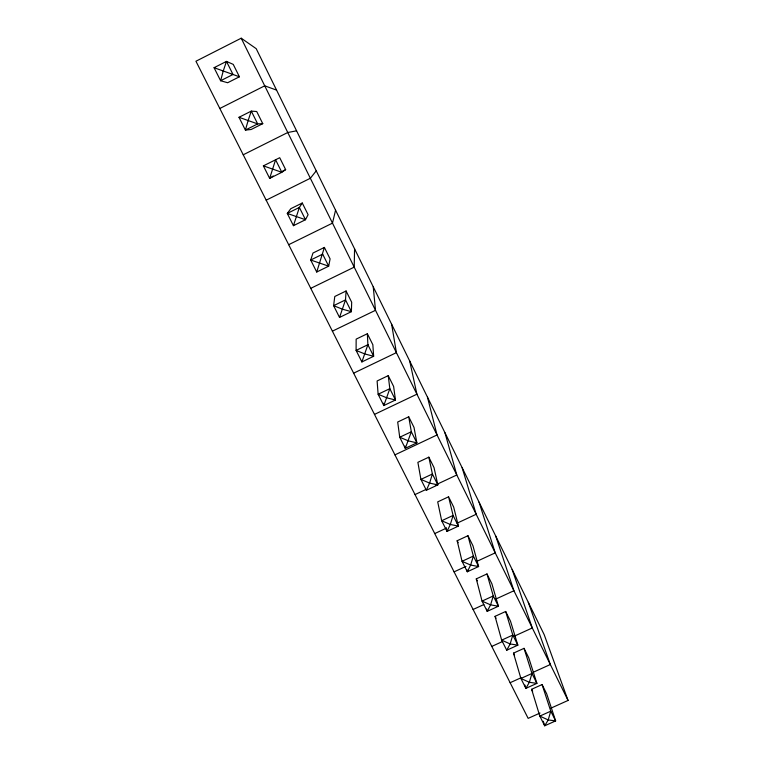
<?xml version="1.0" encoding="UTF-8"?>
<svg xmlns="http://www.w3.org/2000/svg" width="764" height="764" viewBox="0 0 764 764"><rect width="100%" height="100%" fill="white"/><g stroke="black" fill="none" stroke-linecap="round" stroke-linejoin="round"><path stroke-width="1.15" d="M354.572 248.835L354.209 267.142L310.747 288.343M346.082 290.988L345.509 299.889L339.531 317.432L333.62 305.667L334.775 296.489L346.082 290.988L351.679 302.219L351.392 311.674L339.531 317.432M335.568 210.167L332.493 223.136L288.677 244.69M324.394 247.431L316.716 272.022L310.69 260.018L312.992 253.018L324.394 247.431L330.096 258.881L328.682 266.168L316.716 272.022M293.433 225.676L299.373 207.445L302.277 203.014L308.093 214.694L305.504 219.726L293.433 225.676L287.274 213.423L290.788 208.696L302.277 203.014M361.888 361.935L367.885 344.726L367.36 333.725L356.148 339.13L356.1 350.409L361.888 361.935L373.653 356.282L372.851 344.736L367.36 333.725M426.36 490.268L429.597 483.096L432.405 473.995L428.833 457.168L417.879 462.325L420.907 479.4L426.36 490.268L437.839 484.892L434.019 467.578L428.833 457.168M506.723 650.221L510.151 643.947L512.797 635.075L505.672 611.477L495.053 616.338L501.661 640.146L506.723 650.221L517.839 645.169L510.495 621.161L505.672 611.477M316.239 170.84L310.346 178.27L266.178 200.178M285.65 169.627L281.84 172.311L269.663 178.365L263.379 165.864L279.719 157.718L285.65 169.627L282.499 171.193M273.206 175.978L269.663 178.365L275.584 159.781L281.84 172.311L263.379 165.864M550.806 708.199L568.063 700.445L544.169 634.617L256.207 48.676L241.214 38.2L195.937 61.235L528.153 718.37L540.014 713.041M214.063 67.7L226.478 61.397L233.24 64.386L239.418 76.782L227.662 82.732L220.624 80.745L214.063 67.7L239.418 76.782M219.822 108.478L264.726 85.826L276.568 90.114M238.989 117.293L251.289 111.105L256.714 111.525L262.759 123.663L251.108 129.517L245.397 130.071L238.989 117.293L257.678 123.902L262.759 123.663M243.229 154.786L287.761 132.506L296.575 130.825M332.397 331.165L375.506 310.299L373.252 286.844M353.637 373.176L396.411 352.643L391.626 324.232M388.246 375.649L377.11 380.969L378.123 394.253L383.805 405.56L395.475 399.992L393.622 386.46L388.246 375.649L389.821 388.666L395.475 399.992L386.928 397.882L378.123 394.253L389.821 388.666L383.805 405.56L383.595 403.258M374.484 414.403L416.915 394.195L409.695 360.99M408.73 416.791L397.691 422.034L399.725 437.247L405.292 448.325L416.867 442.853L414.012 427.401L408.73 416.791L411.328 431.755L416.867 442.853L408.473 440.904L399.725 437.247L411.328 431.755L405.292 448.325L404.968 446.081M394.94 454.866L437.037 434.964L427.468 397.156M415.014 494.585L425.729 489.562M435.365 485.035L456.786 474.988L444.954 432.73M448.573 496.801L437.705 501.891L441.678 520.752L447.036 531.41L458.419 526.109L453.663 507.029L448.573 496.801L453.09 515.433L458.419 526.109L450.321 524.467L441.678 520.752L453.09 515.433L450.321 524.467L447.036 531.41L446.291 528M434.726 533.578L446.424 528.134M457.053 523.187L476.182 514.277L462.153 467.73M457.168 540.731L467.95 535.726L472.954 545.763L478.598 566.554L467.31 571.768L462.048 561.311L457.168 540.731L458.171 542.736M454.083 571.873L465.992 566.363M476.822 561.368L495.225 552.859L479.076 502.177M476.278 578.873L486.983 573.936L491.892 583.801L498.405 606.224L487.203 611.362L482.046 601.096L476.278 578.873L477.271 580.841M473.097 609.481L483.841 604.544M495.655 599.129L513.924 590.753L495.74 536.07M491.777 646.42L502.435 641.559M514.162 636.221L532.288 627.96L512.138 569.438M513.494 653.134L524.037 648.34L528.774 657.861L536.911 683.379L525.88 688.354L520.914 678.47L513.494 653.134L514.554 655.245M510.123 682.71L520.991 677.792M532.947 672.387L550.328 664.527L528.277 602.28M531.61 689.29L542.077 684.563L546.728 693.913L555.638 720.901L544.694 725.8L539.814 716.097L531.61 689.29L532.651 691.363M495.053 616.338L496.017 618.267M241.214 38.2L568.063 700.445M542.077 684.563L550.777 711.179L555.638 720.901L548.208 719.936L539.814 716.097L550.777 711.179L548.208 719.936L544.694 725.8L543.29 721.273M524.037 648.34L531.964 673.476L536.911 683.379L529.356 682.29L520.914 678.47L531.964 673.476L529.356 682.29L525.88 688.354L524.887 685.002M486.983 573.936L493.267 595.949L498.405 606.224L490.584 604.868L482.046 601.096L493.267 595.949L490.584 604.868L487.203 611.362L486.601 609.099M467.95 535.726L473.374 556.068L478.598 566.554L470.643 565.054L462.048 561.311L473.374 556.068L470.643 565.054L467.31 571.768L466.766 569.552M223.231 71.033L220.624 80.745L233.01 74.471L226.478 61.397L223.231 71.033M248.099 120.674L245.397 130.071L257.678 123.902L251.289 111.105L248.099 120.674M299.373 207.445L287.274 213.423L305.504 219.726L299.373 207.445M322.675 254.145L310.69 260.018L328.682 266.168L322.675 254.145M345.509 299.889L333.62 305.667L342.52 309.219L351.392 311.674L345.509 299.889M367.885 344.726L356.1 350.409L364.944 353.999L373.653 356.282L367.885 344.726M432.405 473.995L420.907 479.4L429.597 483.096L437.839 484.892L432.405 473.995M512.797 635.075L501.661 640.146L510.151 643.947L517.839 645.169L512.797 635.075"/></g></svg>
